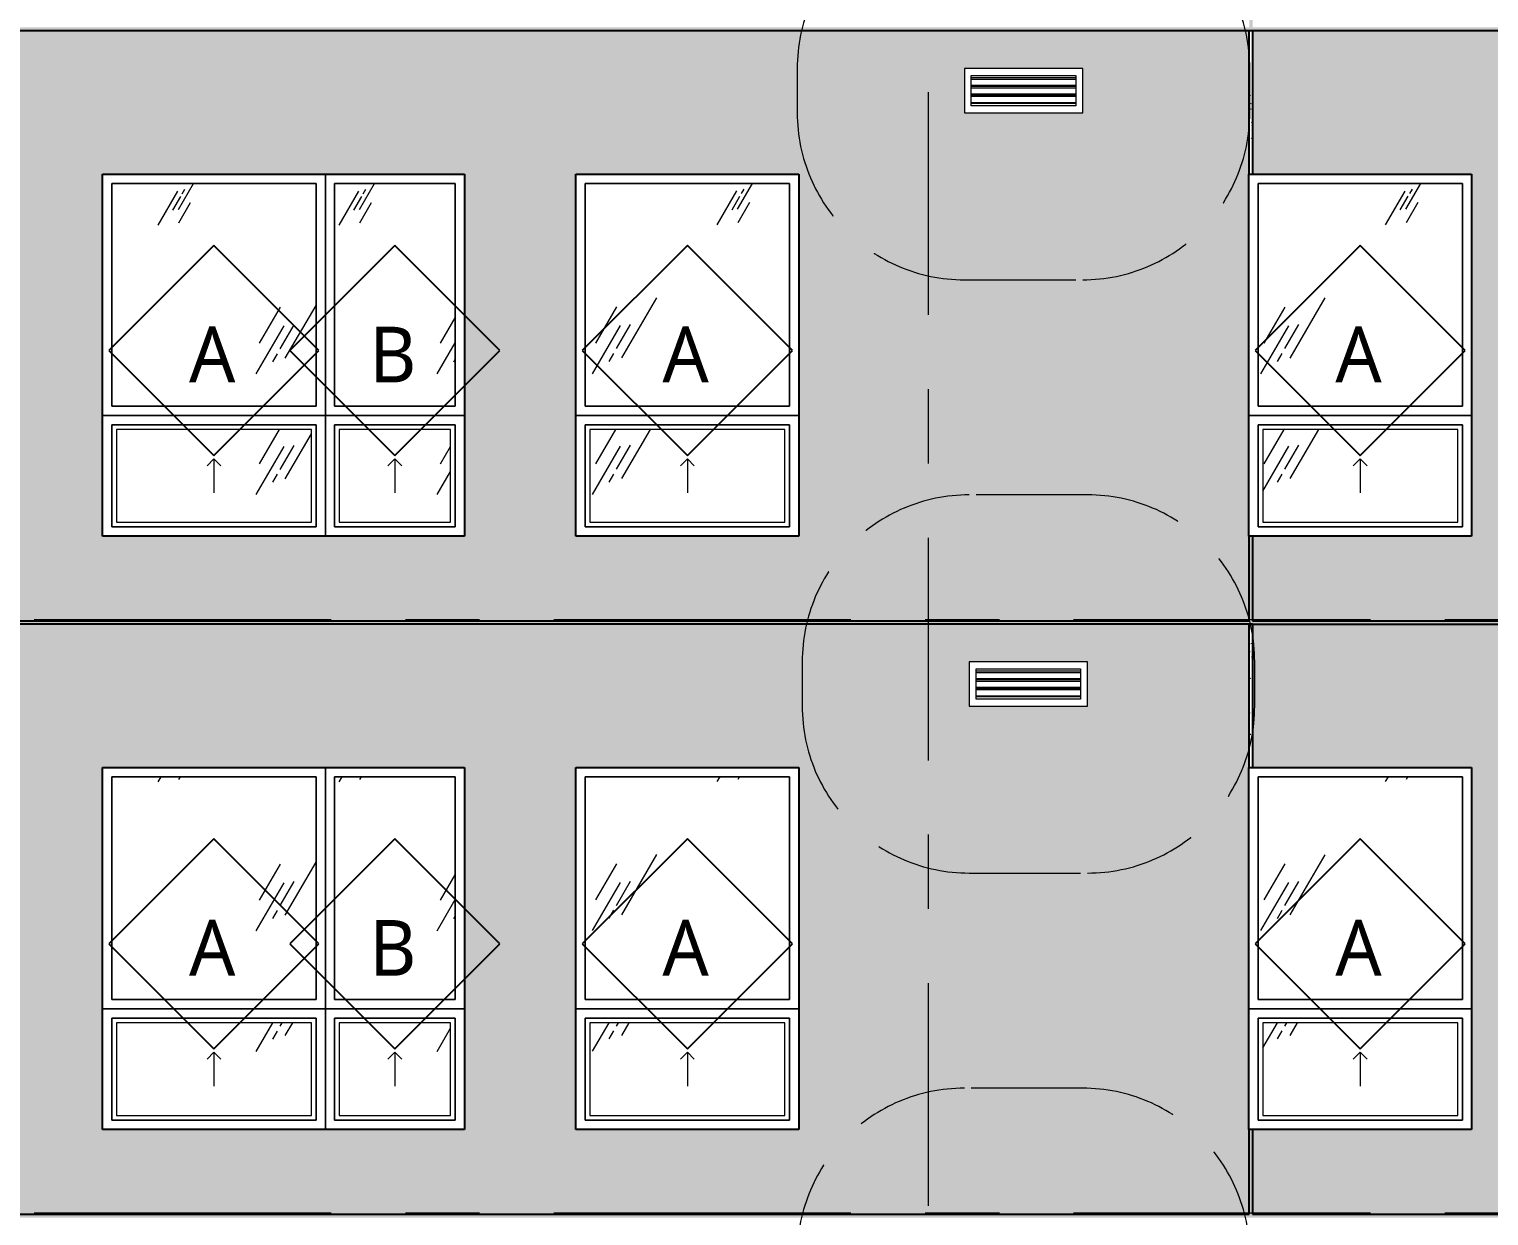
# Model space of a CAD drawing. Header units: inches. Extents: x 6 to 15224, y -733 to 6300.
# Drawn here: x 11396.3 to 11710.8, y 5604.1 to 5859.9 of the extents above; entities that cross this region are included whole.
import ezdxf

# ---------------------------------------------------------------- set-up
doc = ezdxf.new("R2010")
doc.units = ezdxf.units.IN
doc.header["$MEASUREMENT"] = 0
for name, pattern in [('Center 1_2_', [112, 64, -16, 16, -16]), ('Center 3_8_', [96, 48, -16, 16, -16]), ('Hidden 3_16_', [36, 24, -12])]:
    doc.linetypes.add(name, pattern=pattern)
for name, color, linetype, lineweight in [('A-FLOR-LEVL', 51, 'Continuous', 13), ('A-GENM', 13, 'Continuous', 18), ('A-GLAZ', 151, 'Continuous', 25), ('A-GLAZ-IDEN', 152, 'Continuous', 25), ('A-GLAZ-SILL', 1, 'Continuous', 18), ('A-WALL', 113, 'Continuous', 25), ('A-WALL-PATT', 111, 'Continuous', 25), ('M-EQPM', 50, 'Continuous', 18), ('M-EQPM-HDLN', 50, 'Hidden 3_16_', 13), ('S-GRID', 1, 'Continuous', 13)]:
    doc.layers.add(name, color=color, linetype=linetype, lineweight=lineweight)
doc.styles.add('Open Sans_5', font='OpenSans-Regular.ttf', dxfattribs={"height": 12})
pattern_1 = [(0, (10796.0429, 0), (5.12, 1.28), [0.16896, -3.671, 0.16896, -3.671, -20.48]), (0, (10796.0429, 0), (5.12, 1.28), [-7.68, 0.16896, -7.511, 0.16896, -3.671, -8.96]), (0, (10796.0429, 0), (5.12, 1.28), [-19.2, 0.16896, -2.391, 0.16896, -6.231]), (120, (10797.9629, 0.64), (-3.66851252, 3.79405007), [0.16896, -3.671, 0.16896, -3.671, -20.48]), (120, (10797.9629, 0.64), (-3.66851252, 3.79405007), [-7.68, 0.16896, -7.511, 0.16896, -3.671, -8.96]), (120, (10797.9629, 0.64), (-3.66851252, 3.79405007), [-19.2, 0.16896, -2.391, 0.16896, -6.231]), (240, (10798.6029, 3.2), (-1.45148748, -5.07405007), [0.16896, -3.671, 0.16896, -3.671, -20.48]), (240, (10798.6029, 3.2), (-1.45148748, -5.07405007), [-7.68, 0.16896, -7.511, 0.16896, -3.671, -8.96]), (240, (10798.6029, 3.2), (-1.45148748, -5.07405007), [-19.2, 0.16896, -2.391, 0.16896, -6.231])]

# ---------------------------------------------------------------- blocks, each defined once
blk = doc.blocks.new('1-2 WD Adaptive - 4-0_x6_-6_-V165-EAST ELEVATION')
at = {"layer": 'A-GLAZ', "lineweight": 13}
h = blk.add_hatch(dxfattribs=at)
h.set_pattern_fill('FP_344', color=256, style=0, pattern_type=2)
h.set_pattern_definition([(59.808, (3165.997, 5432.806), (144.0017, 239.99866), [9, -754.581]), (59.808, (3165.263, 5426.193), (144.0017, 239.99866), [12, -751.581]), (59.808, (3170.448, 5431.623), (144.0017, 239.99866), [6, -757.581]), (59.808, (3168.859, 5428.844), (144.0017, 239.99866), [2, -761.581]), (59.808, (3171.554, 5429.598), (144.0017, 239.99866), [15, -748.581]), (59.808, (3196.972, 5399.404), (144.0017, 239.99866), [5.063, -758.519]), (59.808, (3196.531, 5401.668), (144.0017, 239.99866), [6.75, -756.831]), (59.808, (3195.322, 5401.525), (144.0017, 239.99866), [3.375, -760.206]), (59.808, (3197.353, 5405.029), (144.0017, 239.99866), [1.125, -762.456]), (59.808, (3192.139, 5398.297), (144.0017, 239.99866), [8.437, -755.144])])
h.paths.add_polyline_path([(3180.5, 5395), (3180.5, 5443), (3136.5, 5443), (3136.5, 5395)])
at = {"layer": 'A-GLAZ-SILL', "lineweight": 13}
h = blk.add_hatch(dxfattribs=at)
h.set_pattern_fill('FP_343', color=256, style=0, pattern_type=2)
h.set_pattern_definition([(59.808, (3165.997, 5406.806), (144.0017, 239.99866), [9, -754.581]), (59.808, (3165.263, 5400.193), (144.0017, 239.99866), [12, -751.581]), (59.808, (3170.448, 5405.623), (144.0017, 239.99866), [6, -757.581]), (59.808, (3168.859, 5402.844), (144.0017, 239.99866), [2, -761.581]), (59.808, (3171.554, 5403.598), (144.0017, 239.99866), [15, -748.581]), (59.808, (3196.972, 5373.404), (144.0017, 239.99866), [5.063, -758.519]), (59.808, (3196.531, 5375.668), (144.0017, 239.99866), [6.75, -756.831]), (59.808, (3195.322, 5375.525), (144.0017, 239.99866), [3.375, -760.206]), (59.808, (3197.353, 5379.029), (144.0017, 239.99866), [1.125, -762.456]), (59.808, (3192.139, 5372.297), (144.0017, 239.99866), [8.438, -755.144])])
h.paths.add_polyline_path([(3157.5, 5370), (3179.5, 5370), (3179.5, 5390), (3137.5, 5390), (3137.5, 5370)])
at = {"layer": 'A-GLAZ', "lineweight": 13}
for p, q in [((3134.5, 5445), (3182.5, 5445)), ((3134.5, 5367), (3134.5, 5445)), ((3182.5, 5445), (3182.5, 5367)), ((3180.5, 5443), (3136.5, 5443)), ((3136.5, 5443), (3136.5, 5395)), ((3180.5, 5395), (3180.5, 5443)), ((3136.5, 5395), (3180.5, 5395)), ((3134.5, 5393), (3182.5, 5393)), ((3182.5, 5393), (3134.5, 5393)), ((3180.5, 5391), (3136.5, 5391)), ((3136.5, 5391), (3136.5, 5369)), ((3180.5, 5369), (3180.5, 5391)), ((3136.5, 5369), (3180.5, 5369)), ((3182.5, 5367), (3134.5, 5367))]:
    blk.add_line(p, q, dxfattribs=at)
at = {"layer": 'A-GLAZ', "linetype": 'Hidden 3_16_', "lineweight": 13}
for q in [(3157, 5382.17), (3160, 5382.17), (3158.5, 5376.33)]:
    blk.add_line((3158.5, 5383.67), q, dxfattribs=at)
at = {"layer": 'A-GLAZ-SILL'}
for p, q in [((3136.5, 5443), (3180.5, 5443)), ((3136.5, 5395), (3136.5, 5443)), ((3180.5, 5443), (3136.5, 5443)), ((3136.5, 5443), (3136.5, 5395)), ((3180.5, 5443), (3180.5, 5395)), ((3180.5, 5395), (3180.5, 5443)), ((3180.5, 5395), (3136.5, 5395)), ((3136.5, 5395), (3180.5, 5395)), ((3136.5, 5391), (3180.5, 5391)), ((3136.5, 5369), (3136.5, 5391)), ((3180.5, 5391), (3136.5, 5391)), ((3136.5, 5391), (3136.5, 5369)), ((3180.5, 5391), (3180.5, 5369)), ((3180.5, 5369), (3180.5, 5391)), ((3179.5, 5390), (3137.5, 5390)), ((3137.5, 5390), (3137.5, 5370)), ((3179.5, 5370), (3179.5, 5390)), ((3180.5, 5369), (3136.5, 5369)), ((3136.5, 5369), (3180.5, 5369)), ((3137.5, 5370), (3179.5, 5370))]:
    blk.add_line(p, q, dxfattribs=at)
blk = doc.blocks.new('1-2 WD Adaptive - 2_-6_x6_-6_-V166-EAST ELEVATION')
at = {"layer": 'A-GLAZ', "lineweight": 13}
h = blk.add_hatch(dxfattribs=at)
h.set_pattern_fill('FP_348', color=256, style=0, pattern_type=2)
h.set_pattern_definition([(59.808, (2604.497, 5432.806), (144.0017, 239.99866), [9, -754.581]), (59.808, (2603.763, 5426.193), (144.0017, 239.99866), [12, -751.581]), (59.808, (2608.948, 5431.623), (144.0017, 239.99866), [6, -757.581]), (59.808, (2607.359, 5428.844), (144.0017, 239.99866), [2, -761.581]), (59.808, (2610.054, 5429.598), (144.0017, 239.99866), [15, -748.581]), (59.808, (2635.472, 5399.404), (144.0017, 239.99866), [5.063, -758.519]), (59.808, (2635.031, 5401.668), (144.0017, 239.99866), [6.75, -756.831]), (59.808, (2633.822, 5401.525), (144.0017, 239.99866), [3.375, -760.206]), (59.808, (2635.853, 5405.029), (144.0017, 239.99866), [1.125, -762.456]), (59.808, (2630.639, 5398.297), (144.0017, 239.99866), [8.437, -755.144])])
h.paths.add_polyline_path([(2584, 5395), (2610, 5395), (2610, 5443), (2584, 5443), (2584, 5421)])
at = {"layer": 'A-GLAZ-SILL', "lineweight": 13}
h = blk.add_hatch(dxfattribs=at)
h.set_pattern_fill('FP_347', color=256, style=0, pattern_type=2)
h.set_pattern_definition([(59.808, (2604.497, 5406.806), (144.0017, 239.99866), [9, -754.581]), (59.808, (2603.763, 5400.193), (144.0017, 239.99866), [12, -751.581]), (59.808, (2608.948, 5405.623), (144.0017, 239.99866), [6, -757.581]), (59.808, (2607.359, 5402.844), (144.0017, 239.99866), [2, -761.581]), (59.808, (2610.054, 5403.598), (144.0017, 239.99866), [15, -748.581]), (59.808, (2635.472, 5373.404), (144.0017, 239.99866), [5.063, -758.519]), (59.808, (2635.031, 5375.668), (144.0017, 239.99866), [6.75, -756.831]), (59.808, (2633.822, 5375.525), (144.0017, 239.99866), [3.375, -760.206]), (59.808, (2635.853, 5379.029), (144.0017, 239.99866), [1.125, -762.456]), (59.808, (2630.639, 5372.297), (144.0017, 239.99866), [8.438, -755.144])])
h.paths.add_polyline_path([(2598.29, 5370), (2609, 5370), (2609, 5390), (2585, 5390), (2585, 5370)])
at = {"layer": 'A-GLAZ', "lineweight": 13}
for p, q in [((2582, 5393), (2582, 5445)), ((2582, 5445), (2612, 5445)), ((2582, 5367), (2582, 5445)), ((2612, 5445), (2612, 5367)), ((2610, 5443), (2584, 5443)), ((2584, 5443), (2584, 5395)), ((2610, 5395), (2610, 5443)), ((2584, 5395), (2610, 5395)), ((2582, 5367), (2582, 5393)), ((2582, 5393), (2612, 5393)), ((2612, 5393), (2582, 5393)), ((2610, 5391), (2584, 5391)), ((2584, 5391), (2584, 5369)), ((2610, 5369), (2610, 5391)), ((2584, 5369), (2610, 5369)), ((2612, 5367), (2582, 5367))]:
    blk.add_line(p, q, dxfattribs=at)
at = {"layer": 'A-GLAZ', "linetype": 'Hidden 3_16_', "lineweight": 13}
for q in [(2595.5, 5382.17), (2598.5, 5382.17), (2597, 5376.33)]:
    blk.add_line((2597, 5383.67), q, dxfattribs=at)
at = {"layer": 'A-GLAZ-SILL'}
for p, q in [((2584, 5443), (2610, 5443)), ((2584, 5395), (2584, 5443)), ((2610, 5443), (2584, 5443)), ((2584, 5443), (2584, 5395)), ((2610, 5443), (2610, 5395)), ((2610, 5395), (2610, 5443)), ((2610, 5395), (2584, 5395)), ((2584, 5395), (2610, 5395)), ((2584, 5391), (2610, 5391)), ((2584, 5369), (2584, 5391)), ((2610, 5391), (2584, 5391)), ((2584, 5391), (2584, 5369)), ((2610, 5391), (2610, 5369)), ((2610, 5369), (2610, 5391)), ((2609, 5390), (2585, 5390)), ((2585, 5390), (2585, 5370)), ((2609, 5370), (2609, 5390)), ((2610, 5369), (2584, 5369)), ((2584, 5369), (2610, 5369)), ((2585, 5370), (2609, 5370))]:
    blk.add_line(p, q, dxfattribs=at)
blk = doc.blocks.new('1-2 WD Adaptive - 4-0_x6_-6_-V167-EAST ELEVATION')
at = {"layer": 'A-GLAZ', "lineweight": 13}
h = blk.add_hatch(dxfattribs=at)
h.set_pattern_fill('FP_350', color=256, style=0, pattern_type=2)
h.set_pattern_definition([(59.808, (2565.497, 5432.806), (144.0017, 239.99866), [9, -754.581]), (59.808, (2564.763, 5426.193), (144.0017, 239.99866), [12, -751.581]), (59.808, (2569.948, 5431.623), (144.0017, 239.99866), [6, -757.581]), (59.808, (2568.359, 5428.844), (144.0017, 239.99866), [2, -761.581]), (59.808, (2571.054, 5429.598), (144.0017, 239.99866), [15, -748.581]), (59.808, (2596.472, 5399.404), (144.0017, 239.99866), [5.063, -758.519]), (59.808, (2596.031, 5401.668), (144.0017, 239.99866), [6.75, -756.831]), (59.808, (2594.822, 5401.525), (144.0017, 239.99866), [3.375, -760.206]), (59.808, (2596.853, 5405.029), (144.0017, 239.99866), [1.125, -762.456]), (59.808, (2591.639, 5398.297), (144.0017, 239.99866), [8.437, -755.144])])
h.paths.add_polyline_path([(2580, 5395), (2580, 5443), (2536, 5443), (2536, 5395)])
at = {"layer": 'A-GLAZ-SILL', "lineweight": 13}
h = blk.add_hatch(dxfattribs=at)
h.set_pattern_fill('FP_349', color=256, style=0, pattern_type=2)
h.set_pattern_definition([(59.808, (2565.497, 5406.806), (144.0017, 239.99866), [9, -754.581]), (59.808, (2564.763, 5400.193), (144.0017, 239.99866), [12, -751.581]), (59.808, (2569.948, 5405.623), (144.0017, 239.99866), [6, -757.581]), (59.808, (2568.359, 5402.844), (144.0017, 239.99866), [2, -761.581]), (59.808, (2571.054, 5403.598), (144.0017, 239.99866), [15, -748.581]), (59.808, (2596.472, 5373.404), (144.0017, 239.99866), [5.063, -758.519]), (59.808, (2596.031, 5375.668), (144.0017, 239.99866), [6.75, -756.831]), (59.808, (2594.822, 5375.525), (144.0017, 239.99866), [3.375, -760.206]), (59.808, (2596.853, 5379.029), (144.0017, 239.99866), [1.125, -762.456]), (59.808, (2591.639, 5372.297), (144.0017, 239.99866), [8.438, -755.144])])
h.paths.add_polyline_path([(2557, 5370), (2579, 5370), (2579, 5390), (2537, 5390), (2537, 5370)])
at = {"layer": 'A-GLAZ', "lineweight": 13}
for p, q in [((2534, 5445), (2582, 5445)), ((2534, 5367), (2534, 5445)), ((2582, 5445), (2582, 5393)), ((2582, 5445), (2582, 5367)), ((2580, 5443), (2536, 5443)), ((2536, 5443), (2536, 5395)), ((2580, 5395), (2580, 5443)), ((2536, 5395), (2580, 5395)), ((2534, 5393), (2582, 5393)), ((2582, 5393), (2534, 5393)), ((2580, 5391), (2536, 5391)), ((2536, 5391), (2536, 5369)), ((2580, 5369), (2580, 5391)), ((2582, 5393), (2582, 5367)), ((2536, 5369), (2580, 5369)), ((2582, 5367), (2534, 5367))]:
    blk.add_line(p, q, dxfattribs=at)
at = {"layer": 'A-GLAZ', "linetype": 'Hidden 3_16_', "lineweight": 13}
for q in [(2556.5, 5382.17), (2559.5, 5382.17), (2558, 5376.33)]:
    blk.add_line((2558, 5383.67), q, dxfattribs=at)
at = {"layer": 'A-GLAZ-SILL'}
for p, q in [((2536, 5443), (2580, 5443)), ((2536, 5395), (2536, 5443)), ((2580, 5443), (2536, 5443)), ((2536, 5443), (2536, 5395)), ((2580, 5443), (2580, 5395)), ((2580, 5395), (2580, 5443)), ((2580, 5395), (2536, 5395)), ((2536, 5395), (2580, 5395)), ((2536, 5391), (2580, 5391)), ((2536, 5369), (2536, 5391)), ((2580, 5391), (2536, 5391)), ((2536, 5391), (2536, 5369)), ((2580, 5391), (2580, 5369)), ((2580, 5369), (2580, 5391)), ((2579, 5390), (2537, 5390)), ((2537, 5390), (2537, 5370)), ((2579, 5370), (2579, 5390)), ((2580, 5369), (2536, 5369)), ((2536, 5369), (2580, 5369)), ((2537, 5370), (2579, 5370))]:
    blk.add_line(p, q, dxfattribs=at)
blk = doc.blocks.new('ME Louvers w Trim-AM - 24_ x 8_-17810076-EAST ELEVATION')
at = {"layer": 'A-GENM', "lineweight": 13}
for p, q in [((355.25, 5465.75), (332.75, 5465.75)), ((332.75, 5465.48), (355.25, 5465.48)), ((355.25, 5464.1), (332.75, 5464.1)), ((355.25, 5463.95), (332.75, 5463.95)), ((355.25, 5463.9), (332.75, 5463.9)), ((332.75, 5463.63), (355.25, 5463.63)), ((355.25, 5462.25), (332.75, 5462.25)), ((355.25, 5462.1), (332.75, 5462.1)), ((355.25, 5462.05), (332.75, 5462.05)), ((332.75, 5461.78), (355.25, 5461.78)), ((355.25, 5460.4), (332.75, 5460.4)), ((355.25, 5460.25), (332.75, 5460.25))]:
    blk.add_line(p, q, dxfattribs=at)
at = {"layer": 'M-EQPM'}
for p, q in [((331.25, 5467.75), (331.25, 5458.25)), ((356.75, 5467.75), (331.25, 5467.75)), ((332.75, 5466.25), (355.25, 5466.25)), ((332.75, 5459.75), (332.75, 5466.25)), ((355.25, 5466.25), (355.25, 5459.75)), ((356.75, 5458.25), (356.75, 5467.75)), ((331.25, 5458.25), (356.75, 5458.25)), ((355.25, 5459.75), (332.75, 5459.75))]:
    blk.add_line(p, q, dxfattribs=at)
at = {"layer": 'M-EQPM-HDLN'}
for p, q in [((356.75, 5503.75), (331.25, 5503.75)), ((295.25, 5467.75), (295.25, 5458.25)), ((392.75, 5458.25), (392.75, 5467.75)), ((331.25, 5422.25), (356.75, 5422.25))]:
    blk.add_line(p, q, dxfattribs=at)
for centre, start, end in [((331.25, 5467.75), 90, 180), ((356.75, 5467.75), 0, 90), ((331.25, 5458.25), 180, 270), ((356.75, 5458.25), 270, 360)]:
    blk.add_arc(centre, 36, start, end, dxfattribs=at)
blk = doc.blocks.new('TAG Window-AM - Standard-51685-EAST ELEVATION')
at = {"layer": 'A-GLAZ-IDEN'}
for p, q in [((3827, 5941.13), (3804.37, 5918.5)), ((3849.63, 5918.5), (3827, 5941.13)), ((3804.37, 5918.5), (3827, 5895.87)), ((3827, 5895.87), (3849.63, 5918.5))]:
    blk.add_line(p, q, dxfattribs=at)

msp = doc.modelspace()

# ---------------------------------------------------------------- hatches: boundary and pattern name
at = {"layer": 'A-WALL-PATT', "lineweight": 13}
h = msp.add_hatch(dxfattribs=at)
h.set_pattern_fill('FP_310', color=256, style=0, pattern_type=2)
h.set_pattern_definition(pattern_1)
h.paths.add_polyline_path([(8856.11692555, 5859.5), (12348.55442555, 5859.5), (12348.55442555, 5860.25), (11659.92942555, 5860.25), (11659.92942555, 5878.5), (11659.17942555, 5878.5), (11659.17942555, 5860.25), (10764.49192555, 5860.25), (10764.49192555, 5968.25), (11659.17942555, 5968.25), (11659.17942555, 5956.5), (11659.92942555, 5956.5), (11659.92942555, 5968.25), (12348.55442555, 5968.25), (12348.55442555, 5968.625), (8815.17942555, 5968.625), (8815.17942555, 5968.25), (9023.36692555, 5968.25), (9023.36692555, 5956.5), (9024.11692555, 5956.5), (9024.11692555, 5968.25), (9888.36692555, 5968.25), (9888.36692555, 5956.5), (9889.11692555, 5956.5), (9889.11692555, 5968.25), (10763.74192555, 5968.25), (10763.74192555, 5860.25), (9889.11692555, 5860.25), (9889.11692555, 5878.5), (9888.36692555, 5878.5), (9888.36692555, 5860.25), (9024.11692555, 5860.25), (9024.11692555, 5878.5), (9023.36692555, 5878.5), (9023.36692555, 5860.25), (8816.17942555, 5860.25), (8816.17942555, 5859.5)])
h = msp.add_hatch(dxfattribs=at)
h.set_pattern_fill('FP_310', color=256, style=0, pattern_type=2)
h.set_pattern_definition(pattern_1)
h.paths.add_polyline_path([(10365.49738735, 5732.375), (10763.74192555, 5732.375), (10763.74192555, 5859.5), (9889.11692555, 5859.5), (9889.11692555, 5732.375), (10300.15005402, 5732.375)])
h.paths.add_polyline_path([(8815.17942555, 5732.375), (9023.36692555, 5732.375), (9023.36692555, 5750.625), (8976.11692555, 5750.625), (8976.11692555, 5828.625), (9023.36692555, 5828.625), (9023.36692555, 5859.5), (8815.17942555, 5859.5), (8815.17942555, 5804.18457183)])
h.paths.add_polyline_path([(11835.81238735, 5732.375), (12348.55442555, 5732.375), (12348.55442555, 5859.5), (11659.92942555, 5859.5), (11659.92942555, 5828.625), (11707.11692555, 5828.625), (11707.11692555, 5750.625), (11659.92942555, 5750.625), (11659.92942555, 5732.375), (11803.13872069, 5732.375)])
h.paths.add_polyline_path([(9024.11692555, 5732.375), (9888.36692555, 5732.375), (9888.36692555, 5750.625), (9811.11692555, 5750.625), (9811.11692555, 5828.625), (9888.36692555, 5828.625), (9888.36692555, 5859.5), (9024.11692555, 5859.5), (9024.11692555, 5747.01757183)])
h.paths.add_polyline_path([(11659.17942555, 5732.375), (11659.17942555, 5750.625), (11659.11692555, 5750.625), (11659.11692555, 5828.625), (11659.17942555, 5828.625), (11659.17942555, 5859.5), (10764.49192555, 5859.5), (10764.49192555, 5732.375), (11639.77038735, 5732.375)])
h.paths.add_polyline_path([(11940.11692555, 5750.625), (11868.11692555, 5750.625), (11868.11692555, 5828.625), (11940.11692555, 5828.625), (11940.11692555, 5766.07323849)])
h.paths.add_polyline_path([(12325.91738735, 5750.625), (12252.11692555, 5750.625), (12252.11692555, 5828.625), (12330.11692555, 5828.625), (12330.11692555, 5750.625)])
h.paths.add_polyline_path([(12204.11692555, 5750.625), (12132.11692555, 5750.625), (12132.11692555, 5828.625), (12204.11692555, 5828.625), (12204.11692555, 5766.07323849)])
h.paths.add_polyline_path([(11820.11692555, 5750.625), (11742.11692555, 5750.625), (11742.11692555, 5828.625), (11820.11692555, 5828.625), (11820.11692555, 5766.07323849)])
h.paths.add_polyline_path([(12060.61692555, 5750.625), (12012.61692555, 5750.625), (12012.61692555, 5828.625), (12060.61692555, 5828.625), (12060.61692555, 5766.07323849)])
h.paths.add_polyline_path([(11316.11692555, 5750.625), (11316.11692555, 5828.625), (11388.11692555, 5828.625), (11388.11692555, 5750.625), (11345.70738735, 5750.625)])
h.paths.add_polyline_path([(11562.11692555, 5750.625), (11514.11692555, 5750.625), (11514.11692555, 5828.625), (11562.11692555, 5828.625), (11562.11692555, 5804.18457183)])
h.paths.add_polyline_path([(11490.11692555, 5750.625), (11412.11692555, 5750.625), (11412.11692555, 5828.625), (11490.11692555, 5828.625), (11490.11692555, 5766.07323849)])
h.paths.add_polyline_path([(11215.01272069, 5750.625), (11196.11692555, 5750.625), (11196.11692555, 5828.625), (11244.11692555, 5828.625), (11244.11692555, 5750.625)])
h.paths.add_polyline_path([(11004.11692555, 5750.625), (11004.11692555, 5828.625), (11076.11692555, 5828.625), (11076.11692555, 5750.625), (11018.97072069, 5750.625)])
h.paths.add_polyline_path([(10602.11692555, 5750.625), (10602.11692555, 5828.625), (10674.11692555, 5828.625), (10674.11692555, 5750.625), (10626.88672069, 5750.625)])
h.paths.add_polyline_path([(11100.11692555, 5750.625), (11100.11692555, 5828.625), (11148.11692555, 5828.625), (11148.11692555, 5750.625), (11116.99172069, 5750.625)])
h.paths.add_polyline_path([(10953.62338735, 5750.625), (10878.11692555, 5750.625), (10878.11692555, 5828.625), (10956.11692555, 5828.625), (10956.11692555, 5750.625)])
h.paths.add_polyline_path([(10380.11692555, 5750.625), (10380.11692555, 5828.625), (10458.11692555, 5828.625), (10458.11692555, 5750.625), (10430.84472069, 5750.625)])
h.paths.add_polyline_path([(10746.11692555, 5750.625), (10698.11692555, 5750.625), (10698.11692555, 5828.625), (10746.11692555, 5828.625), (10746.11692555, 5766.07323849)])
h.paths.add_polyline_path([(10822.92872069, 5750.625), (10782.11692555, 5750.625), (10782.11692555, 5828.625), (10830.11692555, 5828.625), (10830.11692555, 5750.625)])
h.paths.add_polyline_path([(10344.11692555, 5750.625), (10272.11692555, 5750.625), (10272.11692555, 5828.625), (10344.11692555, 5828.625), (10344.11692555, 5766.07323849)])
h.paths.add_polyline_path([(9450.11692555, 5750.625), (9378.11692555, 5750.625), (9378.11692555, 5828.625), (9450.11692555, 5828.625), (9450.11692555, 5766.07323849)])
h.paths.add_polyline_path([(10140.11692555, 5750.625), (10140.11692555, 5828.625), (10212.11692555, 5828.625), (10212.11692555, 5750.625), (10169.45538735, 5750.625)])
h.paths.add_polyline_path([(10554.11692555, 5750.625), (10506.11692555, 5750.625), (10506.11692555, 5828.625), (10554.11692555, 5828.625), (10554.11692555, 5804.18457183)])
h.paths.add_polyline_path([(10104.10805402, 5750.625), (10068.11692555, 5750.625), (10068.11692555, 5828.625), (10116.11692555, 5828.625), (10116.11692555, 5750.625)])
h.paths.add_polyline_path([(9715.11692555, 5750.625), (9715.11692555, 5828.625), (9787.11692555, 5828.625), (9787.11692555, 5750.625), (9744.69772069, 5750.625)])
h.paths.add_polyline_path([(9996.11692555, 5750.625), (9948.11692555, 5750.625), (9948.11692555, 5828.625), (9996.11692555, 5828.625), (9996.11692555, 5804.18457183)])
h.paths.add_polyline_path([(9258.11692555, 5750.625), (9258.11692555, 5828.625), (9306.11692555, 5828.625), (9306.11692555, 5750.625)])
h.paths.add_polyline_path([(9646.67672069, 5750.625), (9618.11692555, 5750.625), (9618.11692555, 5828.625), (9666.11692555, 5828.625), (9666.11692555, 5750.625)])
h.paths.add_polyline_path([(8928.11692555, 5750.625), (8856.11692555, 5750.625), (8856.11692555, 5828.625), (8928.11692555, 5828.625), (8928.11692555, 5804.18457183)])
h.paths.add_polyline_path([(9522.11692555, 5750.625), (9474.11692555, 5750.625), (9474.11692555, 5828.625), (9522.11692555, 5828.625), (9522.11692555, 5804.18457183)])
h.paths.add_polyline_path([(9084.11692555, 5750.625), (9084.11692555, 5828.625), (9186.11692555, 5828.625), (9186.11692555, 5750.625), (9123.89805402, 5750.625)])
h.paths.add_polyline_path([(9931.30442555, 5841.875), (9905.80442555, 5841.875), (9905.80442555, 5851.375), (9931.30442555, 5851.375), (9931.30442555, 5842.02713523)])
h.paths.add_polyline_path([(9211.30442555, 5841.875), (9209.80442555, 5841.875), (9209.80442555, 5851.375), (9235.30442555, 5851.375), (9235.30442555, 5841.875), (9213.10241662, 5841.875)])
h.paths.add_polyline_path([(11623.30442555, 5841.875), (11597.80442555, 5841.875), (11597.80442555, 5851.375), (11623.30442555, 5851.375), (11623.30442555, 5842.29590516)])
h.paths.add_polyline_path([(12205.30442555, 5841.875), (12203.80442555, 5841.875), (12203.80442555, 5851.375), (12229.30442555, 5851.375), (12229.30442555, 5841.875), (12227.24527376, 5841.875)])
h.paths.add_polyline_path([(10023.10241662, 5841.875), (10019.80442555, 5841.875), (10019.80442555, 5851.375), (10045.30442555, 5851.375), (10045.30442555, 5841.875), (10038.76072069, 5841.875)])
h.paths.add_polyline_path([(9055.30442555, 5841.875), (9053.80442555, 5841.875), (9053.80442555, 5851.375), (9079.30442555, 5851.375), (9079.30442555, 5841.875), (9056.1381309, 5841.875)])
h.paths.add_polyline_path([(11845.30442555, 5841.875), (11843.80442555, 5841.875), (11843.80442555, 5851.375), (11869.30442555, 5851.375), (11869.30442555, 5841.875), (11845.81670233, 5841.875)])
h.paths.add_polyline_path([(11002.63388735, 5841.875), (10979.80442555, 5841.875), (10979.80442555, 5851.375), (11005.30442555, 5851.375), (11005.30442555, 5841.875), (11003.80442555, 5841.875)])
h.paths.add_polyline_path([(9559.03998941, 5841.875), (9557.80442555, 5841.875), (9557.80442555, 5851.375), (9583.30442555, 5851.375), (9583.30442555, 5841.875), (9559.30442555, 5841.875)])
h.paths.add_polyline_path([(10231.30442555, 5841.875), (10229.80442555, 5841.875), (10229.80442555, 5851.375), (10255.30442555, 5851.375), (10255.30442555, 5841.875), (10232.78098805, 5841.875)])
h.paths.add_polyline_path([(10601.80442555, 5841.875), (10577.80442555, 5841.875), (10577.80442555, 5851.375), (10603.30442555, 5851.375), (10603.30442555, 5841.875), (10602.53098805, 5841.875)])
h.paths.add_polyline_path([(11269.30442555, 5841.875), (11267.80442555, 5841.875), (11267.80442555, 5851.375), (11293.30442555, 5851.375), (11293.30442555, 5841.875), (11271.10241662, 5841.875)])
h.paths.add_polyline_path([(9691.30442555, 5841.875), (9689.80442555, 5841.875), (9689.80442555, 5851.375), (9715.30442555, 5851.375), (9715.30442555, 5841.875), (9691.87027376, 5841.875)])
h.paths.add_polyline_path([(10842.86692555, 5841.875), (10841.36692555, 5841.875), (10841.36692555, 5851.375), (10866.86692555, 5851.375), (10866.86692555, 5841.875), (10844.04549698, 5841.875)])
h.paths.add_polyline_path([(12085.30442555, 5841.875), (12083.80442555, 5841.875), (12083.80442555, 5851.375), (12109.30442555, 5851.375), (12109.30442555, 5841.875), (12087.10241662, 5841.875)])
h.paths.add_polyline_path([(10349.16055402, 5841.875), (10337.80442555, 5841.875), (10337.80442555, 5851.375), (10363.30442555, 5851.375), (10363.30442555, 5841.875), (10361.56670233, 5841.875)])
h = msp.add_hatch(dxfattribs=at)
h.set_pattern_fill('FP_310', color=256, style=0, pattern_type=2)
h.set_pattern_definition(pattern_1)
h.paths.add_polyline_path([(12348.55442555, 5731.625), (12348.55442555, 5732.375), (11659.92942555, 5732.375), (11659.92942555, 5750.625), (11659.17942555, 5750.625), (11659.17942555, 5732.375), (10764.49192555, 5732.375), (10764.49192555, 5859.5), (10763.74192555, 5859.5), (10763.74192555, 5732.375), (9889.11692555, 5732.375), (9889.11692555, 5750.625), (9888.36692555, 5750.625), (9888.36692555, 5732.375), (9024.11692555, 5732.375), (9024.11692555, 5750.625), (9023.36692555, 5750.625), (9023.36692555, 5732.375), (8816.17942555, 5732.375), (8816.17942555, 5731.625), (12330.11692555, 5731.625)])
h = msp.add_hatch(dxfattribs=at)
h.set_pattern_fill('FP_310', color=256, style=0, pattern_type=2)
h.set_pattern_definition(pattern_1)
h.paths.add_polyline_path([(11659.17942555, 5828.625), (11659.92942555, 5828.625), (11659.92942555, 5859.5), (11659.17942555, 5859.5), (11659.17942555, 5842.29590516)])
h = msp.add_hatch(dxfattribs=at)
h.set_pattern_fill('FP_310', color=256, style=0, pattern_type=2)
h.set_pattern_definition(pattern_1)
h.paths.add_polyline_path([(9319.94005402, 5604.5), (9888.36692555, 5604.5), (9888.36692555, 5622.75), (9811.11692555, 5622.75), (9811.11692555, 5700.75), (9888.36692555, 5700.75), (9888.36692555, 5731.625), (9024.11692555, 5731.625), (9024.11692555, 5604.5), (9287.26638735, 5604.5)])
h.paths.add_polyline_path([(8815.17942555, 5604.5), (9023.36692555, 5604.5), (9023.36692555, 5622.75), (8976.11692555, 5622.75), (8976.11692555, 5700.75), (9023.36692555, 5700.75), (9023.36692555, 5731.625), (8815.17942555, 5731.625), (8815.17942555, 5651.73923849)])
h.paths.add_polyline_path([(11247.68638735, 5604.5), (11659.17942555, 5604.5), (11659.17942555, 5622.75), (11659.11692555, 5622.75), (11659.11692555, 5700.75), (11659.17942555, 5700.75), (11659.17942555, 5731.625), (10764.49192555, 5731.625), (10764.49192555, 5604.5), (11215.01272069, 5604.5)])
h.paths.add_polyline_path([(10169.45538735, 5604.5), (10763.74192555, 5604.5), (10763.74192555, 5731.625), (9889.11692555, 5731.625), (9889.11692555, 5604.5), (10136.78172069, 5604.5)])
h.paths.add_polyline_path([(11852.14922069, 5604.5), (12348.55442555, 5604.5), (12348.55442555, 5731.625), (11659.92942555, 5731.625), (11659.92942555, 5700.75), (11707.11692555, 5700.75), (11707.11692555, 5622.75), (11659.92942555, 5622.75), (11659.92942555, 5604.5), (11835.81238735, 5604.5)])
h.paths.add_polyline_path([(12330.11692555, 5622.75), (12252.11692555, 5622.75), (12252.11692555, 5700.75), (12330.11692555, 5700.75), (12330.11692555, 5651.73923849)])
h.paths.add_polyline_path([(12132.11692555, 5622.75), (12132.11692555, 5700.75), (12204.11692555, 5700.75), (12204.11692555, 5622.75), (12162.54905402, 5622.75)])
h.paths.add_polyline_path([(11868.48605402, 5622.75), (11868.11692555, 5622.75), (11868.11692555, 5700.75), (11940.11692555, 5700.75), (11940.11692555, 5622.75), (11933.83338735, 5622.75)])
h.paths.add_polyline_path([(12012.61692555, 5622.75), (12012.61692555, 5700.75), (12060.61692555, 5700.75), (12060.61692555, 5622.75)])
h.paths.add_polyline_path([(11820.11692555, 5622.75), (11742.11692555, 5622.75), (11742.11692555, 5700.75), (11820.11692555, 5700.75), (11820.11692555, 5651.73923849)])
h.paths.add_polyline_path([(11388.11692555, 5622.75), (11316.11692555, 5622.75), (11316.11692555, 5700.75), (11388.11692555, 5700.75), (11388.11692555, 5651.73923849)])
h.paths.add_polyline_path([(11476.40205402, 5622.75), (11412.11692555, 5622.75), (11412.11692555, 5700.75), (11490.11692555, 5700.75), (11490.11692555, 5622.75)])
h.paths.add_polyline_path([(11514.11692555, 5622.75), (11514.11692555, 5700.75), (11562.11692555, 5700.75), (11562.11692555, 5622.75), (11541.74938735, 5622.75)])
h.paths.add_polyline_path([(11215.01272069, 5622.75), (11196.11692555, 5622.75), (11196.11692555, 5700.75), (11244.11692555, 5700.75), (11244.11692555, 5622.75)])
h.paths.add_polyline_path([(11004.11692555, 5622.75), (11004.11692555, 5700.75), (11076.11692555, 5700.75), (11076.11692555, 5622.75), (11018.97072069, 5622.75)])
h.paths.add_polyline_path([(10956.11692555, 5622.75), (10878.11692555, 5622.75), (10878.11692555, 5700.75), (10956.11692555, 5700.75), (10956.11692555, 5651.73923849)])
h.paths.add_polyline_path([(10602.11692555, 5622.75), (10602.11692555, 5700.75), (10674.11692555, 5700.75), (10674.11692555, 5622.75), (10626.88672069, 5622.75)])
h.paths.add_polyline_path([(11148.11692555, 5622.75), (11100.11692555, 5622.75), (11100.11692555, 5700.75), (11148.11692555, 5700.75), (11148.11692555, 5651.73923849)])
h.paths.add_polyline_path([(10300.15005402, 5622.75), (10272.11692555, 5622.75), (10272.11692555, 5700.75), (10344.11692555, 5700.75), (10344.11692555, 5622.75)])
h.paths.add_polyline_path([(10698.11692555, 5622.75), (10698.11692555, 5700.75), (10746.11692555, 5700.75), (10746.11692555, 5622.75)])
h.paths.add_polyline_path([(10782.11692555, 5622.75), (10782.11692555, 5700.75), (10830.11692555, 5700.75), (10830.11692555, 5622.75), (10822.92872069, 5622.75)])
h.paths.add_polyline_path([(9378.11692555, 5622.75), (9378.11692555, 5700.75), (9450.11692555, 5700.75), (9450.11692555, 5622.75), (9385.28738735, 5622.75)])
h.paths.add_polyline_path([(10430.84472069, 5622.75), (10380.11692555, 5622.75), (10380.11692555, 5700.75), (10458.11692555, 5700.75), (10458.11692555, 5622.75)])
h.paths.add_polyline_path([(10506.11692555, 5622.75), (10506.11692555, 5700.75), (10554.11692555, 5700.75), (10554.11692555, 5622.75)])
h.paths.add_polyline_path([(10212.11692555, 5622.75), (10140.11692555, 5622.75), (10140.11692555, 5700.75), (10212.11692555, 5700.75), (10212.11692555, 5651.73923849)])
h.paths.add_polyline_path([(9948.11692555, 5622.75), (9948.11692555, 5700.75), (9996.11692555, 5700.75), (9996.11692555, 5622.75), (9973.41338735, 5622.75)])
h.paths.add_polyline_path([(10104.10805402, 5622.75), (10068.11692555, 5622.75), (10068.11692555, 5700.75), (10116.11692555, 5700.75), (10116.11692555, 5622.75)])
h.paths.add_polyline_path([(9744.69772069, 5622.75), (9715.11692555, 5622.75), (9715.11692555, 5700.75), (9787.11692555, 5700.75), (9787.11692555, 5622.75), (9777.37138735, 5622.75)])
h.paths.add_polyline_path([(9306.11692555, 5622.75), (9258.11692555, 5622.75), (9258.11692555, 5700.75), (9306.11692555, 5700.75), (9306.11692555, 5651.73923849)])
h.paths.add_polyline_path([(9666.11692555, 5622.75), (9618.11692555, 5622.75), (9618.11692555, 5700.75), (9666.11692555, 5700.75), (9666.11692555, 5651.73923849)])
h.paths.add_polyline_path([(8927.85605402, 5622.75), (8856.11692555, 5622.75), (8856.11692555, 5700.75), (8928.11692555, 5700.75), (8928.11692555, 5622.75)])
h.paths.add_polyline_path([(9474.11692555, 5622.75), (9474.11692555, 5700.75), (9522.11692555, 5700.75), (9522.11692555, 5622.75), (9515.98205402, 5622.75)])
h.paths.add_polyline_path([(9084.11692555, 5622.75), (9084.11692555, 5700.75), (9186.11692555, 5700.75), (9186.11692555, 5622.75), (9123.89805402, 5622.75)])
h.paths.add_polyline_path([(10602.86692555, 5714), (10578.86692555, 5714), (10578.86692555, 5723.5), (10604.36692555, 5723.5), (10604.36692555, 5714), (10603.5365684, 5714)])
h.paths.add_polyline_path([(9908.06605402, 5714), (9906.86692555, 5714), (9906.86692555, 5723.5), (9932.36692555, 5723.5), (9932.36692555, 5714), (9908.36692555, 5714)])
h.paths.add_polyline_path([(11599.31121903, 5714), (11598.86692555, 5714), (11598.86692555, 5723.5), (11624.36692555, 5723.5), (11624.36692555, 5714), (11600.10197989, 5714)])
h.paths.add_polyline_path([(9558.86692555, 5714), (9558.86692555, 5723.5), (9584.36692555, 5723.5), (9584.36692555, 5714), (9559.31121903, 5714)])
h.paths.add_polyline_path([(9054.86692555, 5714), (9054.86692555, 5723.5), (9080.36692555, 5723.5), (9080.36692555, 5714), (9055.40263983, 5714)])
h.paths.add_polyline_path([(11868.86692555, 5714), (11844.86692555, 5714), (11844.86692555, 5723.5), (11870.36692555, 5723.5), (11870.36692555, 5714), (11869.5365684, 5714)])
h.paths.add_polyline_path([(11004.86692555, 5714), (10980.86692555, 5714), (10980.86692555, 5723.5), (11006.36692555, 5723.5), (11006.36692555, 5714), (11005.5365684, 5714)])
h.paths.add_polyline_path([(12097.20172069, 5714), (12084.86692555, 5714), (12084.86692555, 5723.5), (12110.36692555, 5723.5), (12110.36692555, 5714), (12108.86692555, 5714)])
h.paths.add_polyline_path([(10020.86692555, 5714), (10020.86692555, 5723.5), (10046.36692555, 5723.5), (10046.36692555, 5714), (10022.36692555, 5714)])
h.paths.add_polyline_path([(12228.25085412, 5714), (12204.86692555, 5714), (12204.86692555, 5723.5), (12230.36692555, 5723.5), (12230.36692555, 5714), (12228.86692555, 5714)])
h.paths.add_polyline_path([(9690.86692555, 5714), (9690.86692555, 5723.5), (9716.36692555, 5723.5), (9716.36692555, 5714), (9692.36692555, 5714)])
h.paths.add_polyline_path([(9214.10799698, 5714), (9210.86692555, 5714), (9210.86692555, 5723.5), (9236.36692555, 5723.5), (9236.36692555, 5714), (9221.91905402, 5714)])
h.paths.add_polyline_path([(11292.86692555, 5714), (11268.86692555, 5714), (11268.86692555, 5723.5), (11294.36692555, 5723.5), (11294.36692555, 5714)])
h.paths.add_polyline_path([(10254.86692555, 5714), (10230.86692555, 5714), (10230.86692555, 5723.5), (10256.36692555, 5723.5), (10256.36692555, 5714)])
h.paths.add_polyline_path([(10842.86692555, 5714), (10841.36692555, 5714), (10841.36692555, 5723.5), (10866.86692555, 5723.5), (10866.86692555, 5714), (10844.04549698, 5714)])
h.paths.add_polyline_path([(10362.57228269, 5714), (10338.86692555, 5714), (10338.86692555, 5723.5), (10364.36692555, 5723.5), (10364.36692555, 5714), (10362.86692555, 5714)])
h = msp.add_hatch(dxfattribs=at)
h.set_pattern_fill('FP_310', color=256, style=0, pattern_type=2)
h.set_pattern_definition(pattern_1)
h.paths.add_polyline_path([(12348.55442555, 5603.75), (12348.55442555, 5604.5), (11659.92942555, 5604.5), (11659.92942555, 5622.75), (11659.17942555, 5622.75), (11659.17942555, 5604.5), (10764.49192555, 5604.5), (10764.49192555, 5731.625), (10763.74192555, 5731.625), (10763.74192555, 5604.5), (9889.11692555, 5604.5), (9889.11692555, 5622.75), (9888.36692555, 5622.75), (9888.36692555, 5604.5), (9024.11692555, 5604.5), (9024.11692555, 5622.75), (9023.36692555, 5622.75), (9023.36692555, 5604.5), (8816.17942555, 5604.5), (8816.17942555, 5603.75), (12330.11692555, 5603.75)])
h = msp.add_hatch(dxfattribs=at)
h.set_pattern_fill('FP_310', color=256, style=0, pattern_type=2)
h.set_pattern_definition(pattern_1)
h.paths.add_polyline_path([(11659.17942555, 5700.75), (11659.92942555, 5700.75), (11659.92942555, 5731.625), (11659.17942555, 5731.625), (11659.17942555, 5708.90623849)])

# ---------------------------------------------------------------- linework, layer by layer
at = {"layer": 'A-FLOR-LEVL', "linetype": 'Center 1_2_'}
for p, q in [((8821.35523145, 5732.625), (13032.89411354, 5732.625)), ((8821.35523145, 5604.75), (13032.89411354, 5604.75))]:
    msp.add_line(p, q, dxfattribs=at)
at = {"layer": 'A-WALL'}
for p, q in [((12751.42942555, 5859.5), (8815.17942555, 5859.5)), ((11659.17942555, 5828.625), (11659.17942555, 5859.5)), ((11659.92942555, 5859.5), (11659.92942555, 5828.625)), ((11412.11692555, 5750.625), (11412.11692555, 5828.625)), ((11412.11692555, 5828.625), (11490.11692555, 5828.625)), ((11490.11692555, 5828.625), (11490.11692555, 5750.625)), ((11514.11692555, 5828.625), (11562.11692555, 5828.625)), ((11514.11692555, 5750.625), (11514.11692555, 5828.625)), ((11562.11692555, 5828.625), (11562.11692555, 5750.625)), ((11659.11692555, 5828.625), (11707.11692555, 5828.625)), ((11659.11692555, 5750.625), (11659.11692555, 5828.625)), ((11707.11692555, 5828.625), (11707.11692555, 5750.625)), ((11490.11692555, 5750.625), (11412.11692555, 5750.625)), ((11562.11692555, 5750.625), (11514.11692555, 5750.625)), ((11707.11692555, 5750.625), (11659.11692555, 5750.625)), ((11659.17942555, 5732.375), (11659.17942555, 5750.625)), ((11659.92942555, 5750.625), (11659.92942555, 5732.375)), ((11659.92942555, 5731.625), (8815.17942555, 5731.625)), ((10764.49192555, 5732.375), (11659.17942555, 5732.375)), ((11659.17942555, 5731.625), (12751.42942555, 5731.625)), ((11659.17942555, 5700.75), (11659.17942555, 5731.625)), ((11659.92942555, 5732.375), (12366.55442555, 5732.375)), ((11659.92942555, 5731.625), (11659.92942555, 5700.75)), ((11412.11692555, 5622.75), (11412.11692555, 5700.75)), ((11412.11692555, 5700.75), (11490.11692555, 5700.75)), ((11490.11692555, 5700.75), (11490.11692555, 5622.75)), ((11514.11692555, 5700.75), (11562.11692555, 5700.75)), ((11514.11692555, 5622.75), (11514.11692555, 5700.75)), ((11562.11692555, 5700.75), (11562.11692555, 5622.75)), ((11659.11692555, 5700.75), (11707.11692555, 5700.75)), ((11659.11692555, 5622.75), (11659.11692555, 5700.75)), ((11707.11692555, 5700.75), (11707.11692555, 5622.75)), ((11490.11692555, 5622.75), (11412.11692555, 5622.75)), ((11562.11692555, 5622.75), (11514.11692555, 5622.75)), ((11707.11692555, 5622.75), (11659.11692555, 5622.75)), ((11659.17942555, 5604.5), (11659.17942555, 5622.75)), ((11659.92942555, 5622.75), (11659.92942555, 5604.5)), ((10764.49192555, 5604.5), (11659.17942555, 5604.5)), ((11659.92942555, 5604.5), (12366.55442555, 5604.5))]:
    msp.add_line(p, q, dxfattribs=at)
at = {"layer": 'S-GRID', "linetype": 'Center 3_8_'}
msp.add_line((11590.11692555, 5030.27796347), (11590.11692555, 6219.06052942), dxfattribs=at)

# ---------------------------------------------------------------- block references
at = {"layer": 'A-GLAZ', "lineweight": 13}
for name, p in [('1-2 WD Adaptive - 4-0_x6_-6_-V167-EAST ELEVATION', (8878.11692555, 383.625)), ('1-2 WD Adaptive - 2_-6_x6_-6_-V166-EAST ELEVATION', (8878.11692555, 383.625)), ('1-2 WD Adaptive - 4-0_x6_-6_-V165-EAST ELEVATION', (8379.61692555, 383.625)), ('1-2 WD Adaptive - 4-0_x6_-6_-V165-EAST ELEVATION', (8524.61692555, 383.625)), ('1-2 WD Adaptive - 4-0_x6_-6_-V167-EAST ELEVATION', (8878.11692555, 255.75)), ('1-2 WD Adaptive - 2_-6_x6_-6_-V166-EAST ELEVATION', (8878.11692555, 255.75)), ('1-2 WD Adaptive - 4-0_x6_-6_-V165-EAST ELEVATION', (8379.61692555, 255.75)), ('1-2 WD Adaptive - 4-0_x6_-6_-V165-EAST ELEVATION', (8524.61692555, 255.75))]:
    msp.add_blockref(name, p, dxfattribs=at)
at = {"layer": 'A-GLAZ-IDEN'}
for p in [(7609.11692555, -127.875), (7648.11692555, -127.875), (7711.11692555, -127.875), (7856.11692555, -127.875), (7609.11692555, -255.75), (7648.11692555, -255.75), (7711.11692555, -255.75), (7856.11692555, -255.75)]:
    msp.add_blockref('TAG Window-AM - Standard-51685-EAST ELEVATION', p, dxfattribs=at)
at = {"layer": 'M-EQPM-HDLN'}
for p in [(11266.55442555, 383.625), (11267.61692555, 255.75), (11266.55442555, 127.875)]:
    msp.add_blockref('ME Louvers w Trim-AM - 24_ x 8_-17810076-EAST ELEVATION', p, dxfattribs=at)

# ---------------------------------------------------------------- texts
at = {"layer": 'A-GLAZ-IDEN', "lineweight": 13, "char_height": 12, "attachment_point": 1, "style": 'Open Sans_5'}
for s, insert, width in [('A', (11430.75106683, 5795.75631631), 12.928), ('B', (11469.57468888, 5795.75631631), 13.332), ('A', (11532.75106683, 5795.75631631), 12.928), ('A', (11677.75106683, 5795.75631631), 12.928), ('A', (11430.75106683, 5667.88131631), 12.928), ('B', (11469.57468888, 5667.88131631), 13.332), ('A', (11532.75106683, 5667.88131631), 12.928), ('A', (11677.75106683, 5667.88131631), 12.928)]:
    msp.add_mtext(s, dxfattribs=dict(at, insert=insert, width=width))

doc.saveas('drawing.dxf')
